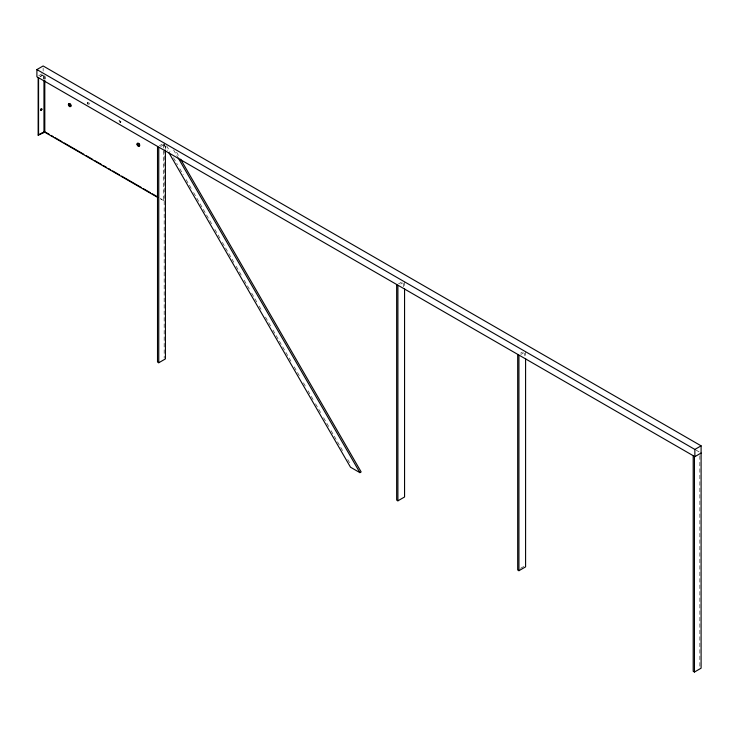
<?xml version="1.0" encoding="UTF-8"?>
<svg xmlns="http://www.w3.org/2000/svg" width="738" height="738" viewBox="0 0 738 738"><rect width="100%" height="100%" fill="white"/><g stroke="black" fill="none" stroke-linecap="round" stroke-linejoin="round"><path stroke-width="0.55" stroke-dasharray="3.69 2.77" d="M38.68 75.746L42.25 73.68M39.953 76.448L42.656 74.889M40.369 76.687L43.072 75.128M120.672 122.453L120.257 122.692A1.181 0.683 60 0 0 120.017 121.004A1.181 0.683 60 0 0 118.836 121.115A1.181 0.683 60 0 0 119.879 122.729M159.417 145.792L162.268 144.141M160.663 146.511L163.513 144.86M160.773 199.195L164.168 200.671L160.201 198.384M398.557 283.862L401.407 282.211M400.762 284.029L402.662 282.931M520.539 353.188L522.439 352.091M520.834 354.452L523.685 352.81M520.539 568.334L524.34 566.138M696.109 450.162L699.107 451.887M176.548 152.185L179.426 157.166M173.578 149.915L177.6 156.89M166.567 145.755L170.017 151.733M173.467 157.711L177.489 164.685M179.795 168.67L183.245 174.648M186.114 179.62L191.29 188.587M193.596 192.572L212.572 225.441M214.869 229.426L220.044 238.392M222.35 242.378L233.845 262.294M236.151 266.28L241.326 275.246M244.204 280.228L249.379 289.195M251.676 293.18L256.852 302.137M259.149 306.122L261.455 310.108M265.477 317.082L270.652 326.048M272.959 330.034L291.934 362.902M294.231 366.887L299.407 375.845M303.438 382.819L305.735 386.804M308.032 390.789L313.207 399.756M315.513 403.741L320.689 412.699M323.558 417.68L328.733 426.647M331.039 430.632L342.543 450.549M347.718 459.516L350.015 463.501M164.168 144.482L167.618 150.46M699.855 455.77L699.855 667.475M525.585 351.712L525.585 357.46M524.34 353.29L524.34 355.596M404.562 281.833L404.562 286.436M403.308 283.42L403.308 286.87M165.413 146.069L165.413 149.519M164.168 143.043L164.168 358.198M163.753 144.436L163.753 200.911M45.221 76.678L45.221 78.984M44.806 75.765L44.806 79.224M43.966 75.765L43.966 79.224M43.551 75.525L43.551 78.984M43.136 68.025L43.136 71.116M87.84 104.233A1.181 0.683 60 0 1 87.333 102.527A1.181 0.683 60 0 1 88.643 103.089A1.181 0.683 60 0 1 88.468 104.501M87.638 102.702A1.181 0.683 60 0 0 88.892 104.261A1.181 0.683 60 0 0 88.892 102.591A1.181 0.683 60 0 0 87.638 102.702M119.252 120.958A1.181 0.683 60 0 0 120.497 122.508A1.181 0.683 60 0 0 120.497 120.838A1.181 0.683 60 0 0 119.252 120.958"/><path stroke-width="1.11" d="M40.894 108.827L40.747 110.23L42.075 109.132L41.162 110.469L40.876 109.833L41.632 108.883M36.9 69.566L694.864 449.442L694.864 456.647L36.9 76.77L36.9 69.566L43.136 65.968L701.1 445.835L701.1 668.194L694.449 672.032L693.194 671.312L693.194 456.158L694.449 456.887L701.1 453.04M38.145 77.49L38.145 135.119L42.656 132.517M38.145 135.119L44.806 132.24L157.803 197.48M158.762 362.755L158.762 147.609L157.517 146.89L157.517 362.035L158.762 362.755L165.413 358.917L165.413 150.672M168.771 152.452L350.495 467.209L359.904 472.643L361.15 471.923L180.579 159.159M397.902 500.825L397.902 285.68L396.657 284.96L396.657 500.106L397.902 500.825L404.562 496.988L404.562 288.743M694.864 449.442L701.1 445.835M518.934 570.705L518.934 355.55L517.689 354.83L517.689 569.985L518.934 570.705L525.585 566.858L525.585 358.613M46.208 132.572L49.178 134.288M51.162 135.432L53.145 136.576M55.129 137.72L62.066 141.733M64.049 142.877L83.874 154.316M85.857 155.46L92.794 159.473M94.778 160.616L101.715 164.62M103.698 165.764L106.678 167.48M108.661 168.624L110.635 169.768M112.619 170.912L119.565 174.924M121.539 176.068L141.364 187.517M143.347 188.66L150.294 192.664M152.268 193.808L157.231 196.668M178.181 157.886L359.904 472.643M694.449 456.887L694.449 672.032M44.806 80.377L44.806 132.24M43.966 80.377L43.966 132.24M38.56 77.73L38.56 135.358M43.551 132.001A1.181 0.683 0 0 1 45.221 132.001M70.774 104.519A1.614 0.932 60 0 1 70.839 106.337A1.614 0.932 60 0 1 69.307 105.691A1.614 0.932 60 0 1 68.975 103.754M69.962 103.661A1.614 0.932 60 0 1 70.534 104.169M139.399 144.141A1.614 0.932 60 0 1 139.242 146.069A1.614 0.932 60 0 1 137.554 144.565A1.614 0.932 60 0 1 138.292 143.163M138.882 143.504A1.614 0.932 60 0 1 139.159 143.79M68.403 104.565A1.614 0.932 60 0 0 70.119 106.696A1.614 0.932 60 0 0 70.119 104.409A1.614 0.932 60 0 0 68.403 104.565M137.028 144.187A1.614 0.932 60 0 0 138.744 146.318A1.614 0.932 60 0 0 138.744 144.03A1.614 0.932 60 0 0 137.028 144.187"/></g></svg>
